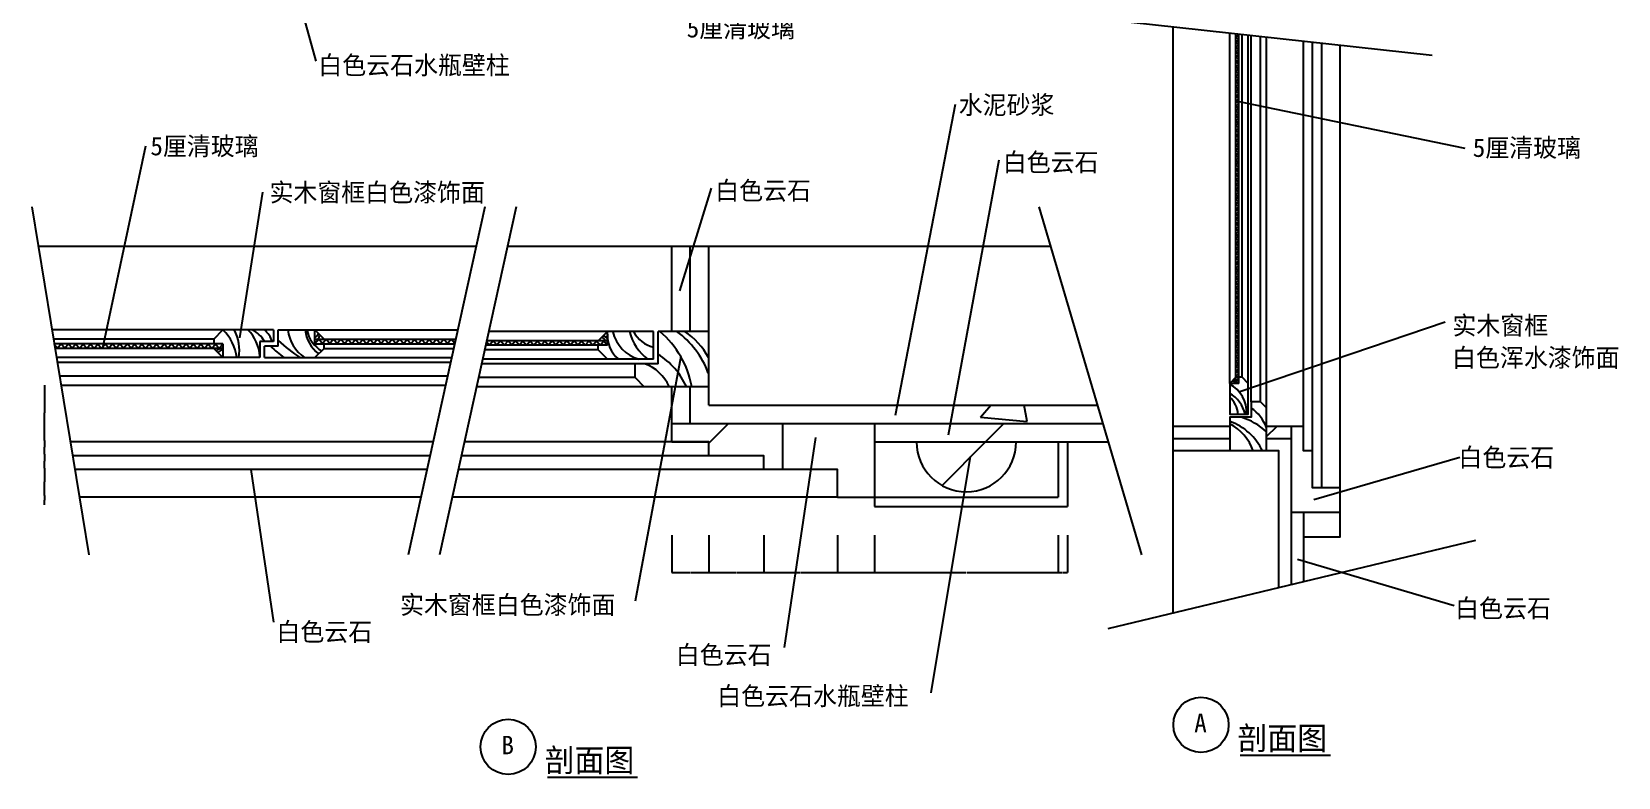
# Model space of a CAD drawing. Header units: metres. Extents: x 172 to 5375, y 420 to 6939.
# Drawn here: x 200 to 5370, y 420 to 2849 of the extents above; entities that cross this region are included whole.
import ezdxf

# ---------------------------------------------------------------- set-up
doc = ezdxf.new("R2010")
doc.units = ezdxf.units.M
for name, color, linetype in [('2', 2, 'Continuous'), ('3', 3, 'Continuous'), ('4', 4, 'Continuous'), ('7', 7, 'Continuous'), ('BH', 3, 'Continuous'), ('DIM', 3, 'Continuous'), ('TEXT', 3, 'Continuous')]:
    doc.layers.add(name, color=color, linetype=linetype)
doc.dimstyles.get("Standard").update_dxf_attribs({"dimtxt": 2.5, "dimasz": 2.5, "dimexe": 1.25, "dimexo": 0.625, "dimtad": 1, "dimcen": 2.5, "dimazin": 3, "dimtfac": 1, "dimtmove": 0, "dimatfit": 3})

# ---------------------------------------------------------------- blocks, each defined once
blk = doc.blocks.new('BH2')
at = {"layer": 'BH'}
blk.add_lwpolyline([(0, 32), (5, 28), (0, 24), (5, 20), (0, 16), (5, 12), (0, 8), (5, 4), (0, 0)], dxfattribs=at)
blk = doc.blocks.new('*D8')
for p, q in [((241.15, 1322.69), (240.9, 1322.69)), ((241.4, 1337.69), (241.4, 1322.69)), ((241.4, 1307.69), (241.4, 1322.69)), ((241.4, 1322.69), (241.4, 1322.69)), ((241.65, 1322.69), (241.9, 1322.69))]:
    blk.add_line(p, q)
at = {"layer": 'Defpoints'}
for p in [(241.4, 1337.69), (241.4, 1322.69), (241.4, 1307.69)]:
    blk.add_point(p, dxfattribs=at)
at = {"layer": 'DIM', "insert": (241.4, 1323.815), "char_height": 1, "attachment_point": 5}
blk.add_mtext('10', dxfattribs=at)
blk = doc.blocks.new('*D9')
for p, q in [((241.4, 1697.69), (241.4, 1607.69)), ((241.15, 1607.69), (240.9, 1607.69)), ((241.4, 1517.69), (241.4, 1607.69)), ((241.4, 1607.69), (241.4, 1607.69)), ((241.65, 1607.69), (241.9, 1607.69))]:
    blk.add_line(p, q)
at = {"layer": 'Defpoints'}
for p in [(241.4, 1697.69), (241.4, 1607.69), (241.4, 1517.69)]:
    blk.add_point(p, dxfattribs=at)
at = {"layer": 'DIM', "insert": (241.4, 1608.815), "char_height": 1, "attachment_point": 5}
blk.add_mtext('60', dxfattribs=at)
blk = doc.blocks.new('*D10')
for p, q in [((241.4, 1427.69), (241.4, 1382.69)), ((241.15, 1382.69), (240.9, 1382.69)), ((241.4, 1337.69), (241.4, 1382.69)), ((241.4, 1382.69), (241.4, 1382.69)), ((241.65, 1382.69), (241.9, 1382.69))]:
    blk.add_line(p, q)
at = {"layer": 'Defpoints'}
for p in [(241.4, 1427.69), (241.4, 1382.69), (241.4, 1337.69)]:
    blk.add_point(p, dxfattribs=at)
at = {"layer": 'DIM', "insert": (241.4, 1383.815), "char_height": 1, "attachment_point": 5}
blk.add_mtext('30', dxfattribs=at)
blk = doc.blocks.new('*D11')
for p, q in [((241.4, 1517.69), (241.4, 1495.19)), ((241.15, 1495.19), (240.9, 1495.19)), ((241.4, 1472.69), (241.4, 1495.19)), ((241.4, 1495.19), (241.4, 1495.19)), ((241.65, 1495.19), (241.9, 1495.19))]:
    blk.add_line(p, q)
at = {"layer": 'Defpoints'}
for p in [(241.4, 1517.69), (241.4, 1495.19), (241.4, 1472.69)]:
    blk.add_point(p, dxfattribs=at)
at = {"layer": 'DIM', "insert": (241.4, 1496.315), "char_height": 1, "attachment_point": 5}
blk.add_mtext('15', dxfattribs=at)
blk = doc.blocks.new('*D12')
for p, q in [((241.15, 1450.19), (240.9, 1450.19)), ((241.4, 1472.69), (241.4, 1450.19)), ((241.4, 1427.69), (241.4, 1450.19)), ((241.4, 1450.19), (241.4, 1450.19)), ((241.65, 1450.19), (241.9, 1450.19))]:
    blk.add_line(p, q)
at = {"layer": 'Defpoints'}
for p in [(241.4, 1472.69), (241.4, 1450.19), (241.4, 1427.69)]:
    blk.add_point(p, dxfattribs=at)
at = {"layer": 'DIM', "insert": (241.4, 1451.315), "char_height": 1, "attachment_point": 5}
blk.add_mtext('15', dxfattribs=at)
blk = doc.blocks.new('*D13')
for p, q in [((2286.3, 1208.43), (2286.3, 1087.15)), ((2406.3, 1208.43), (2406.3, 1087.15)), ((2286.55, 1087.15), (2345.3, 1087.15)), ((2347.3, 1087.15), (2406.05, 1087.15))]:
    blk.add_line(p, q)
at = {"layer": 'Defpoints'}
for p in [(2286.3, 1208.43), (2406.3, 1208.43), (2286.3, 1087.15)]:
    blk.add_point(p, dxfattribs=at)
at = {"layer": 'DIM', "insert": (2346.3, 1087.15), "char_height": 1, "attachment_point": 5}
blk.add_mtext('40', dxfattribs=at)
blk = doc.blocks.new('*D14')
for p, q in [((2946.3, 1208.43), (2946.3, 1087.15)), ((3545.52, 1208.43), (3545.52, 1087.15)), ((2946.55, 1087.15), (3244.41, 1087.15)), ((3247.41, 1087.15), (3545.27, 1087.15))]:
    blk.add_line(p, q)
at = {"layer": 'Defpoints'}
for p in [(2946.3, 1208.43), (3545.52, 1208.43), (2946.3, 1087.15)]:
    blk.add_point(p, dxfattribs=at)
at = {"layer": 'DIM', "insert": (3245.91, 1087.15), "char_height": 1, "attachment_point": 5}
blk.add_mtext('200', dxfattribs=at)
blk = doc.blocks.new('*D15')
for p, q in [((2826.3, 1208.43), (2826.3, 1087.15)), ((2946.3, 1208.43), (2946.3, 1087.15)), ((2826.55, 1087.15), (2885.3, 1087.15)), ((2887.3, 1087.15), (2946.05, 1087.15))]:
    blk.add_line(p, q)
at = {"layer": 'Defpoints'}
for p in [(2826.3, 1208.43), (2946.3, 1208.43), (2826.3, 1087.15)]:
    blk.add_point(p, dxfattribs=at)
at = {"layer": 'DIM', "insert": (2886.3, 1087.15), "char_height": 1, "attachment_point": 5}
blk.add_mtext('40', dxfattribs=at)
blk = doc.blocks.new('*D16')
for p, q in [((2406.3, 1208.43), (2406.3, 1087.15)), ((2586.3, 1208.43), (2586.3, 1087.15)), ((2406.55, 1087.15), (2495.3, 1087.15)), ((2497.3, 1087.15), (2586.05, 1087.15))]:
    blk.add_line(p, q)
at = {"layer": 'Defpoints'}
for p in [(2406.3, 1208.43), (2586.3, 1208.43), (2406.3, 1087.15)]:
    blk.add_point(p, dxfattribs=at)
at = {"layer": 'DIM', "insert": (2496.3, 1087.15), "char_height": 1, "attachment_point": 5}
blk.add_mtext('60', dxfattribs=at)
blk = doc.blocks.new('*D17')
for p, q in [((2586.3, 1208.43), (2586.3, 1087.15)), ((2826.3, 1208.43), (2826.3, 1087.15)), ((2586.55, 1087.15), (2705.3, 1087.15)), ((2707.3, 1087.15), (2826.05, 1087.15))]:
    blk.add_line(p, q)
at = {"layer": 'Defpoints'}
for p in [(2586.3, 1208.43), (2826.3, 1208.43), (2586.3, 1087.15)]:
    blk.add_point(p, dxfattribs=at)
at = {"layer": 'DIM', "insert": (2706.3, 1087.15), "char_height": 1, "attachment_point": 5}
blk.add_mtext('80', dxfattribs=at)
blk = doc.blocks.new('*D18')
for p, q in [((3545.52, 1208.43), (3545.52, 1087.15)), ((3575.52, 1208.43), (3575.52, 1087.15)), ((3545.77, 1087.15), (3559.52, 1087.15)), ((3561.52, 1087.15), (3575.27, 1087.15))]:
    blk.add_line(p, q)
at = {"layer": 'Defpoints'}
for p in [(3545.52, 1208.43), (3575.52, 1208.43), (3545.52, 1087.15)]:
    blk.add_point(p, dxfattribs=at)
at = {"layer": 'DIM', "insert": (3560.52, 1087.15), "char_height": 1, "attachment_point": 5}
blk.add_mtext('10', dxfattribs=at)

msp = doc.modelspace()

# ---------------------------------------------------------------- hatches: boundary and pattern name
at = {"layer": 'BH'}
h = msp.add_hatch(dxfattribs=at)
h.set_pattern_fill('ANSI33', scale=200)
h.paths.add_polyline_path([(2346.3, 2149.71), (2286.3, 2149.71), (2286.3, 1872.58), (2346.3, 1872.58)])
h.paths.add_polyline_path([(2346.3, 1692.58), (2286.3, 1692.58), (2286.3, 1572.58), (2346.3, 1572.58)])
h.paths.add_polyline_path([(2946.3, 1572.58), (2826.3, 1572.58), (2286.3, 1572.58), (2286.3, 1512.58), (2406.3, 1512.58), (2406.3, 1467.58), (2586.3, 1467.58), (2586.3, 1422.58), (2826.3, 1422.58), (2826.3, 1332.58), (2946.3, 1332.58)])
h.paths.add_polyline_path([(3407.91, 1512.58), (3083.91, 1512.58, 1)])
h = msp.add_hatch(dxfattribs=at)
h.set_pattern_fill('AR-CONC', scale=10)
h.paths.add_polyline_path([(2406.3, 2149.71), (2346.3, 2149.71), (2346.3, 1872.58), (2406.3, 1872.58)])
h.paths.add_polyline_path([(2826.3, 1572.58), (3691.87, 1572.58), (3674.13, 1632.58), (2826.3, 1632.58), (2406.3, 1632.58), (2406.3, 1692.58), (2346.3, 1692.58), (2346.3, 1572.58)])
h = msp.add_hatch(dxfattribs=at)
h.set_pattern_fill('ANSI31', scale=1000)
h.paths.add_polyline_path([(2406.3, 2149.71), (2406.3, 1632.58), (2826.3, 1632.58), (3674.13, 1632.58), (3521.2, 2149.71)])
h = msp.add_hatch(dxfattribs=at)
h.set_pattern_fill('ANSI33', scale=200)
h.paths.add_polyline_path([(2946.3, 1572.58), (2946.3, 1512.58), (3709.62, 1512.58), (3691.87, 1572.58)])
h = msp.add_hatch(dxfattribs=at)
h.set_pattern_fill('ANSI33', scale=200)
h.paths.add_polyline_path([(4104.32, 1563.37), (3919.56, 1563.37), (3919.56, 1523.37), (4104.32, 1523.37)])
h.paths.add_polyline_path([(4304.32, 1563.37), (4224.32, 1563.37), (4224.32, 1523.37), (4304.32, 1523.37)])
h.paths.add_polyline_path([(4374.32, 1483.37), (4344.32, 1483.37), (4344.32, 1563.37), (4304.32, 1563.37), (4304.32, 1283.37), (4464.32, 1283.37), (4464.32, 1363.37), (4374.32, 1363.37)])
h = msp.add_hatch(dxfattribs=at)
h.set_pattern_fill('AR-CONC', scale=10)
h.paths.add_polyline_path([(4304.32, 1523.37), (4224.32, 1523.37), (4224.32, 1483.37), (4264.32, 1483.37), (4264.32, 1243.37), (4264.32, 1038.8), (4304.32, 1048.41), (4304.32, 1283.37)])
h.paths.add_polyline_path([(4104.32, 1483.37), (4104.32, 1523.37), (3919.56, 1523.37), (3919.56, 1483.37)])
h = msp.add_hatch(dxfattribs=at)
h.set_pattern_fill('ANSI31', scale=1000)
h.paths.add_polyline_path([(4264.32, 1483.37), (3919.56, 1483.37), (3919.56, 956), (4264.32, 1038.8), (4264.32, 1243.37)])
h = msp.add_hatch(dxfattribs=at)
h.set_pattern_fill('ANSI33', scale=200)
h.paths.add_polyline_path([(4344.32, 1283.37), (4304.32, 1283.37), (4304.32, 1048.41), (4344.32, 1058.02)])

# ---------------------------------------------------------------- linework, layer by layer
at = {"layer": '2'}
for p, q in [((2406.3, 1632.58), (2406.3, 2149.71)), ((2406.3, 1632.58), (2826.3, 1632.58)), ((2826.3, 1632.58), (3674.13, 1632.58))]:
    msp.add_line(p, q, dxfattribs=at)
msp.add_lwpolyline([(4264.32, 1038.8), (4264.32, 1243.37), (4264.32, 1243.37), (4264.32, 1483.37), (3919.56, 1483.37)], dxfattribs=at)
at = {"layer": '3'}
for p, q in [((4144.32, 1723.37), (4144.32, 2841.26)), ((4204.32, 1643.37), (4204.32, 2834.65)), ((4374.32, 1483.37), (4374.32, 2815.94)), ((4404.32, 1363.37), (4404.32, 2812.63)), ((793.3, 1847.69), (270.97, 1847.69)), ((1153.3, 1817.69), (1575.1, 1817.69)), ((2046.3, 1812.58), (1676.03, 1812.58)), ((290.68, 1727.69), (1555.25, 1727.69)), ((2166.3, 1722.58), (1656.18, 1722.58))]:
    msp.add_line(p, q, dxfattribs=at)
at = {"layer": '4'}
for p, q in [((4104.32, 1703.37), (4104.32, 2845.66)), ((4164.32, 1703.37), (4164.32, 2839.06)), ((4224.32, 1623.37), (4224.32, 2832.45)), ((4344.32, 1563.37), (4344.32, 2819.24)), ((4464.32, 1363.37), (4464.32, 2806.03)), ((2286.3, 1872.58), (2286.3, 2149.71)), ((2346.3, 1872.58), (2346.3, 2149.71)), ((823.3, 1877.69), (266.04, 1877.69)), ((793.3, 1847.69), (823.3, 1877.69)), ((988.3, 1877.69), (823.3, 1877.69)), ((988.3, 1877.69), (988.3, 1840.19)), ((1003.3, 1825.19), (1003.3, 1877.69)), ((1003.3, 1877.69), (1123.3, 1877.69)), ((1123.3, 1877.69), (1588.34, 1877.69)), ((1123.3, 1832.69), (1123.3, 1877.69)), ((1153.3, 1847.69), (1123.3, 1877.69)), ((2076.3, 1872.58), (1689.27, 1872.58)), ((2046.3, 1842.58), (2076.3, 1872.58)), ((2076.3, 1827.58), (2076.3, 1872.58)), ((2226.3, 1872.58), (2076.3, 1872.58)), ((2226.3, 1782.58), (2226.3, 1872.58)), ((2406.3, 1872.58), (2241.3, 1872.58)), ((2241.3, 1767.58), (2241.3, 1872.58)), ((793.3, 1847.69), (793.3, 1832.69)), ((793.3, 1817.69), (823.3, 1787.69)), ((823.3, 1832.69), (823.3, 1787.69)), ((988.3, 1840.19), (943.3, 1840.19)), ((943.3, 1840.19), (943.3, 1787.69)), ((958.3, 1787.69), (958.3, 1825.19)), ((1003.3, 1825.19), (958.3, 1825.19)), ((1153.3, 1817.69), (1123.3, 1787.69)), ((1153.3, 1817.69), (1153.3, 1832.69)), ((2046.3, 1812.58), (2046.3, 1827.58)), ((2046.3, 1812.58), (2076.3, 1782.58)), ((823.3, 1787.69), (280.83, 1787.69)), ((943.3, 1787.69), (823.3, 1787.69)), ((958.3, 1787.69), (1123.3, 1787.69)), ((1123.3, 1787.69), (1568.48, 1787.69)), ((2076.3, 1782.58), (1669.41, 1782.58)), ((2226.3, 1782.58), (2076.3, 1782.58)), ((2241.3, 1767.58), (2166.3, 1767.58)), ((2166.3, 1722.58), (2166.3, 1767.58)), ((2166.3, 1722.58), (2196.3, 1692.58)), ((4124.32, 1723.37), (4104.32, 1703.37)), ((295.61, 1697.69), (1548.63, 1697.69)), ((2196.3, 1692.58), (1649.56, 1692.58)), ((2406.3, 1692.58), (2196.3, 1692.58)), ((2286.3, 1572.58), (2286.3, 1692.58)), ((2346.3, 1572.58), (2346.3, 1692.58)), ((2286.3, 1572.58), (2826.3, 1572.58)), ((2646.64, 1571.68), (2646.64, 1422.58)), ((2826.3, 1572.58), (3691.87, 1572.58)), ((2946.3, 1572.58), (2946.3, 1302.58)), ((4104.32, 1563.37), (3919.56, 1563.37)), ((4304.32, 1563.37), (4224.32, 1563.37)), ((4304.32, 1563.37), (4304.32, 1283.37)), ((1507.79, 1512.58), (326.02, 1512.58)), ((2286.3, 1512.58), (1609.85, 1512.58)), ((2286.3, 1512.58), (2406.3, 1512.58)), ((2946.3, 1512.58), (3709.62, 1512.58)), ((3545.52, 1512.58), (3545.52, 1332.58)), ((3575.52, 1512.58), (3575.52, 1302.58)), ((4104.32, 1523.37), (3919.56, 1523.37)), ((4304.32, 1523.37), (4224.32, 1523.37)), ((1468.08, 1332.58), (355.59, 1332.58)), ((2586.3, 1332.58), (1570.14, 1332.58)), ((2826.3, 1332.58), (3545.52, 1332.58)), ((2946.3, 1302.58), (3575.52, 1302.58)), ((4304.32, 1283.37), (4464.32, 1283.37)), ((4304.32, 1283.37), (4304.32, 1048.41)), ((4344.32, 1283.37), (4344.32, 1058.02))]:
    msp.add_line(p, q, dxfattribs=at)
for points in [[(4134.32, 1703.37), (4104.32, 1703.37), (4104.32, 1603.37), (4164.32, 1603.37), (4164.32, 1703.37), (4144.32, 1723.37), (4134.32, 1723.37)], [(4224.32, 1483.37), (4224.32, 1623.37), (4204.32, 1643.37), (4174.32, 1643.37), (4174.32, 1593.37), (4104.32, 1593.37), (4104.32, 1483.37)], [(2826.3, 1332.58), (2826.3, 1422.58), (2586.3, 1422.58), (2586.3, 1467.58), (2406.3, 1467.58), (2406.3, 1512.58), (2286.3, 1512.58), (2286.3, 1572.58)], [(4344.32, 1203.37), (4464.32, 1203.37), (4464.32, 1363.37), (4374.32, 1363.37), (4374.32, 1483.37), (4344.32, 1483.37), (4344.32, 1563.37), (4304.32, 1563.37)], [(2826.3, 1332.58), (2586.3, 1332.58)]]:
    msp.add_lwpolyline(points, dxfattribs=at)
msp.add_arc((3245.91, 1512.58), 162, 180, 360, dxfattribs=at)
at = {"layer": '7'}
for p, q in [((4124.32, 1703.37), (4124.32, 2843.46)), ((4134.32, 1703.37), (4134.32, 2842.36)), ((4174.32, 1643.37), (4174.32, 2837.96)), ((823.3, 1832.69), (273.43, 1832.69)), ((823.3, 1817.69), (275.9, 1817.69)), ((1123.3, 1847.69), (1581.72, 1847.69)), ((1123.3, 1832.69), (1578.41, 1832.69)), ((2076.3, 1827.58), (1679.34, 1827.58)), ((2076.3, 1842.58), (1682.65, 1842.58)), ((283.29, 1772.69), (1565.17, 1772.69)), ((2166.3, 1767.58), (1666.1, 1767.58)), ((1497.87, 1467.58), (333.41, 1467.58)), ((2406.3, 1467.58), (1599.92, 1467.58)), ((1487.94, 1422.58), (340.8, 1422.58)), ((2586.3, 1422.58), (1589.99, 1422.58))]:
    msp.add_line(p, q, dxfattribs=at)
at = {"layer": 'BH'}
for points in [[(4134.32, 2791.37), (4124.32, 2799.37), (4134.32, 2807.37), (4124.32, 2815.37), (4134.32, 2823.37), (4124.32, 2831.37), (4134.32, 2839.37), (4129.98, 2842.84)], [(343.79, 1832.69), (331.79, 1817.69), (319.79, 1832.69), (307.79, 1817.69), (295.79, 1832.69), (283.79, 1817.69), (273.86, 1830.09)], [(1578.6, 1833.56), (1567.3, 1847.69), (1555.3, 1832.69), (1543.3, 1847.69), (1531.3, 1832.69), (1519.3, 1847.69), (1507.3, 1832.69)], [(1682.14, 1840.28), (1692.3, 1827.58)]]:
    msp.add_lwpolyline(points, dxfattribs=at)
for centre, radius, start, end in [((721.62, 1770.37), 147.84, 6.65, 46.54), ((733.48, 1810.87), 143.31, 350.9, 27.58), ((817.47, 1787.43), 125.69, 2.33, 46.07), ((880.12, 1797.86), 88.92, 28.52, 63.7), ((913.61, 1819.97), 72.88, 16.21, 52.23), ((1165.42, 1895.62), 132.08, 187.77, 234.68), ((1207.35, 1892.14), 117.27, 187.08, 231.65), ((1187.73, 1889.66), 90.31, 187.62, 242.07), ((1111.23, 1877.9), 26.74, 296.84, 333.28), ((1095.11, 1873.53), 45.76, 325.61, 344.99), ((2176.39, 1858.49), 99.83, 177.08, 229.09), ((2210.54, 1898.13), 119.52, 192.81, 254.87), ((2300.76, 1909.58), 156.95, 193.77, 233.91), ((2252.75, 1921.26), 103.49, 208.09, 255.14), ((2048.99, 1637.75), 307.24, 10.4, 49.58), ((2126.24, 1633.65), 297.38, 20.33, 53.63), ((2208.13, 1685.63), 222.16, 27.29, 57.32), ((827.96, 1777.81), 41.73, 106.18, 128.09), ((833.38, 1776.72), 37.6, 106.27, 133.19), ((1272.4, 2130.58), 424.62, 226.14, 233.9), ((1270.01, 2118.7), 383.35, 225.89, 239.66), ((2051.56, 1834.96), 19.72, 22.18, 72.21), ((2050.41, 1825.39), 35.53, 41.58, 68.8), ((2148.57, 1633.32), 142.84, 25, 69.7), ((2110.63, 1590.25), 245.82, 24.76, 57.72), ((4107.16, 1696.81), 17.14, 22.75, 67.84), ((4115.22, 1706.36), 9.82, 22.41, 79.75), ((4046.38, 1596.65), 85.11, 4.75, 47.12), ((4052.23, 1607.77), 107.27, 357.82, 60.83), ((4054.17, 1581.4), 102.59, 12.55, 60.61), ((4102.48, 1515.66), 129.17, 19.46, 56.28), ((4043.62, 1406.13), 183.94, 24.81, 70.7), ((4034.68, 1434.19), 153.9, 18.61, 63.05), ((4079.03, 1388.91), 213.71, 47.19, 73.1)]:
    msp.add_arc(centre, radius, start, end, dxfattribs=at)
at = {"layer": 'DIM'}
for p, q in [((3773.72, 2882.06), (4764.28, 2773)), ((3919.56, 956), (3919.56, 2866.01)), ((200.21, 2278.44), (386.42, 1144.86)), ((1676.75, 2278.44), (1426.67, 1144.86)), ((1778.8, 2278.44), (1528.73, 1144.86)), ((3818.36, 1144.86), (3483.13, 2278.44)), ((1648.35, 2149.71), (221.36, 2149.71)), ((3521.2, 2149.71), (1750.4, 2149.71)), ((3708, 905.18), (4906.27, 1193))]:
    msp.add_line(p, q, dxfattribs=at)
at = {"layer": 'TEXT'}
for p, q in [((4138.39, 491.93), (4432.26, 491.93)), ((1880.61, 420.05), (2174.48, 420.05))]:
    msp.add_line(p, q, dxfattribs=at)
for centre in [(4010.61, 590.93), (1752.83, 519.06)]:
    msp.add_circle(centre, 90, dxfattribs=at)

# ---------------------------------------------------------------- block references
at = {"layer": '3', "xscale": -2, "yscale": 2, "zscale": 2}
for p in [(4134.32, 2727.37), (4134.32, 2599.37), (4134.32, 2471.37), (4134.32, 2343.37), (4134.32, 2215.37), (4134.32, 2087.37), (4134.32, 1959.37), (4134.32, 1831.37), (4134.32, 1703.37)]:
    msp.add_blockref('BH2', p, dxfattribs=at)
at = {"layer": '3'}
for p, xscale, yscale, zscale, rotation in [((4134.32, 2727.37), 2, 2, 2, 180), ((4134.32, 2599.37), 2, 2, 2, 180), ((4134.32, 2471.37), 2, 2, 2, 180), ((4134.32, 2343.37), 2, 2, 2, 180), ((4134.32, 2215.37), 2, 2, 2, 180), ((4134.32, 2087.37), 2, 2, 2, 180), ((4134.32, 1959.37), 2, 2, 2, 180), ((439.79, 1832.69), -3, 3, 3, 90), ((439.79, 1832.69), 3, 3, 3, 270), ((631.3, 1832.69), -3, 3, 3, 90), ((631.3, 1832.69), 3, 3, 3, 270), ((823.3, 1832.69), -3, 3, 3, 90), ((1123.3, 1832.69), -3, 3, 3, 270), ((1315.3, 1832.69), 3, 3, 3, 90), ((1315.3, 1832.69), -3, 3, 3, 270), ((1507.3, 1832.69), 3, 3, 3, 90), ((1692.3, 1827.58), -3, 3, 3, 270), ((1884.3, 1827.58), 3, 3, 3, 90), ((1884.3, 1827.58), -3, 3, 3, 270), ((2076.3, 1827.58), 3, 3, 3, 90), ((4134.32, 1831.37), 2, 2, 2, 180)]:
    msp.add_blockref('BH2', p, dxfattribs=dict(at, xscale=xscale, yscale=yscale, zscale=zscale, rotation=rotation))

# ---------------------------------------------------------------- texts
at = {"layer": 'TEXT'}
for s, height, p in [('5厘清玻璃', 60, (2334.73, 2830.83)), ('白色云石水瓶壁柱', 60, (1134.07, 2710.69)), ('水泥砂浆', 60, (3221.04, 2581.24)), ('5厘清玻璃', 60, (586.89, 2446.74)), ('5厘清玻璃', 60, (4896.23, 2441.56)), ('白色云石', 60, (3364.69, 2394.28)), ('实木窗框白色漆饰面', 60, (974.99, 2295.96)), ('白色云石', 60, (2427.64, 2301.9)), ('实木窗框', 60, (4830.11, 1862.33)), ('白色浑水漆饰面', 60, (4828.79, 1757.46)), ('白色云石', 60, (4849.65, 1432.35)), ('实木窗框白色漆饰面', 60, (1400.42, 951.99)), ('白色云石', 60, (4838.84, 940.93)), ('白色云石', 60, (997.77, 864.18)), ('白色云石', 60, (2299.14, 789.19)), ('白色云石水瓶壁柱', 60, (2434.17, 654.99)), ('A', 60, (3988.67, 566.8)), ('剖面图', 75, (4129.19, 509.86)), ('B', 60, (1730.88, 494.92)), ('剖面图', 75, (1871.41, 437.99))]:
    msp.add_text(s, height=height, dxfattribs=at).set_placement(p)

# ---------------------------------------------------------------- dimensions: what is measured, and where the dimension line sits
at = {"layer": 'DIM'}
for base, p1, p2, text, picture, middle in [((241.4, 1607.69), (241.4, 1697.69), (241.4, 1517.69), '60', '*D9', (241.4, 1608.815)), ((241.4, 1495.19), (241.4, 1517.69), (241.4, 1472.69), '15', '*D11', (241.4, 1496.315)), ((241.4, 1450.19), (241.4, 1472.69), (241.4, 1427.69), '15', '*D12', (241.4, 1451.315)), ((241.4, 1382.69), (241.4, 1427.69), (241.4, 1337.69), '30', '*D10', (241.4, 1383.815)), ((241.4, 1322.69), (241.4, 1337.69), (241.4, 1307.69), '10', '*D8', (241.4, 1323.815)), ((2286.3, 1087.15), (2286.3, 1208.43), (2406.3, 1208.43), '40', '*D13', (2346.3, 1087.15)), ((2406.3, 1087.15), (2406.3, 1208.43), (2586.3, 1208.43), '60', '*D16', (2496.3, 1087.15)), ((2586.3, 1087.15), (2586.3, 1208.43), (2826.3, 1208.43), '80', '*D17', (2706.3, 1087.15)), ((2826.3, 1087.15), (2826.3, 1208.43), (2946.3, 1208.43), '40', '*D15', (2886.3, 1087.15)), ((2946.3, 1087.15), (2946.3, 1208.43), (3545.52, 1208.43), '200', '*D14', (3245.91, 1087.15)), ((3545.52, 1087.15), (3545.52, 1208.43), (3575.52, 1208.43), '10', '*D18', (3560.52, 1087.15))]:
    dim = msp.add_linear_dim(base=base, p1=p1, p2=p2, text=text, dimstyle='Standard', dxfattribs=at)
    dim.commit()
    dim.dimension.update_dxf_attribs({"geometry": picture, "text_midpoint": middle})

# ---------------------------------------------------------------- leaders
for points in [[(701.13, 4281.4), (1125.99, 2753.24)], [(3014.81, 1600.25), (3210.66, 2613.96)], [(4124.32, 2624.4), (4870.28, 2470.47)], [(431.69, 1819.28), (572.42, 2478.08)], [(3187.68, 1536.33), (3352.63, 2431.78)], [(2312.63, 2004.78), (2415.58, 2339.4)], [(878.22, 1852.22), (953.14, 2326.17)], [(4134.38, 1675.93), (4806.22, 1903.71)], [(2315.09, 1791.33), (2166.91, 994.31)], [(2754.58, 1527.49), (2652.59, 843.26)], [(3258.39, 1465.61), (3130.39, 695.07)], [(4378.72, 1325.26), (4854.41, 1462.94)], [(914.37, 1422.58), (988.53, 925.59)], [(4325.69, 1130.8), (4835.5, 979.62)]]:
    msp.add_leader(points, dimstyle='Standard', dxfattribs=at)

doc.saveas('drawing.dxf')
